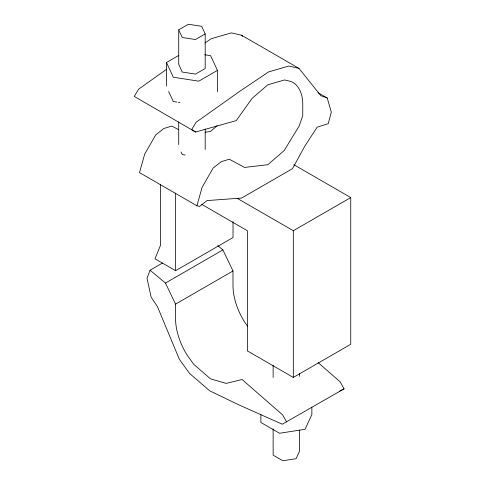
<?xml version="1.0" encoding="UTF-8"?>
<svg xmlns="http://www.w3.org/2000/svg" width="485" height="485" viewBox="0 0 485 485"><rect width="100%" height="100%" fill="white"/><g stroke="black" fill="none" stroke-linecap="round" stroke-linejoin="round"><path stroke-width="0.73" d="M318.093 92.72L327.229 97.994L331.297 112.083L328.254 123.651L317.142 127.197L304.701 146.325L292.497 168.677L241.633 198.044L207.022 200.59L199.602 206.471L196.928 205.767L202.057 187.41L213.164 168.016L221.305 161.644L229.308 159.232L244.549 167.44L267.835 164.712L284.252 150.471L299.196 125.942L302.761 115.769L302.761 104.639A48.833 28.191 -60 0 0 291.024 81.468L284.513 79.952L267.853 84.784L252.194 98.279L236.225 120.62L195.613 132.035L134.254 96.418L138.631 89.149L166.428 69.428M162.469 263.052L150.071 270.206L147.028 278.263L151.096 297.05L157.516 306.781L179.329 359.252L189.489 373.347L209.665 390.795L239.026 404.951L282.27 424.211L344.071 388.837L340.137 381.828L318.136 362.61M217.207 125.663L210.411 131.556L205.155 132.175M204.991 42.922L211.242 38.721L231.412 32.871L241.572 35.235L298.996 68.391L320.809 95.678L327.229 97.994M178.716 29.846L188.404 24.25L201.645 26.299L205.191 33.938L205.191 68.506L195.497 74.102L182.263 72.053L178.716 64.408L178.716 29.846L182.263 37.484L195.497 39.534L205.191 33.938M166.464 86.081L166.464 62.517L178.686 55.454M204.785 54.781L210.611 55.684L217.444 70.398L198.783 81.171L173.297 77.23L166.464 62.517M160.529 184.191L160.529 245.228L154.976 258.784L175.6 270.691L233.024 237.541L233.024 221.712M150.071 270.206L165.458 283.07L222.882 249.914L232.988 270.963L232.988 285.501A48.833 28.191 60 0 0 244.725 322.234L247.762 326.447M237.062 198.238L293.322 230.721L350.746 197.571L350.746 344.277L293.322 377.427L247.386 350.91L247.38 230.721L201.699 204.349M286.647 421.992L282.713 414.984L242.1 379.506L226.131 383.405L210.472 378.821L193.812 364.417L187.301 355.39A48.833 28.191 60 0 1 175.564 318.657L175.564 304.119L232.988 270.963M339.694 391.055L344.071 388.837M176.934 102.099L173.297 101.535L168.635 91.501M178.389 102.323L179.85 102.547M185.203 155L182.263 154.545L181.081 151.999M298.996 68.391L288.836 66.027L268.666 71.877L239.299 91.623L196.055 122.299L191.678 129.574L195.613 132.035M178.51 129.647L171.884 126.076L163.881 128.489L155.74 134.86L144.633 154.254L139.504 172.612L196.928 205.767M293.831 164.712L350.746 197.571M217.753 245.628L222.882 249.914M241.572 35.235L242.506 36.375M165.458 283.07L175.564 304.119M311.861 407.236L311.861 414.602L305.029 429.316L279.542 433.257L260.881 422.483L260.881 414.384M299.609 373.359L299.609 376.384M299.609 430.019L299.609 451.062L296.062 458.701L282.828 460.75L273.134 455.154L273.134 428.855M293.322 230.721L293.322 377.427M273.134 365.344L273.134 377.451M217.444 70.398L217.444 91.756M205.191 129.052L205.191 149.483M178.716 121.929L178.716 144.633M175.6 193.048L175.6 270.691"/></g></svg>
